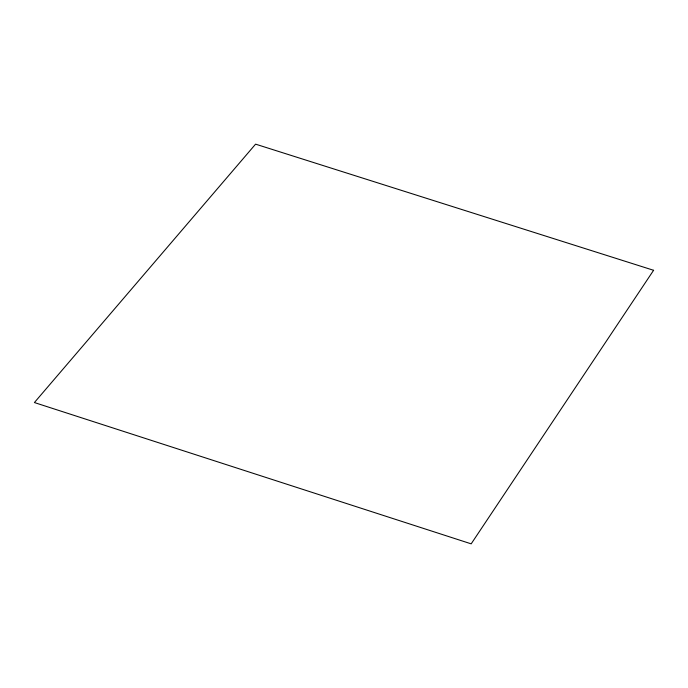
<?xml version="1.0" encoding="UTF-8"?>
<svg xmlns="http://www.w3.org/2000/svg" width="688" height="688" viewBox="0 0 688 688"><rect width="100%" height="100%" fill="white"/><g stroke="black" fill="none" stroke-linecap="round" stroke-linejoin="round"><path stroke-width="1.03" d="M653.6 270.289L471.177 543.847L34.4 402.549L255.583 144.153L653.6 270.289"/></g></svg>
